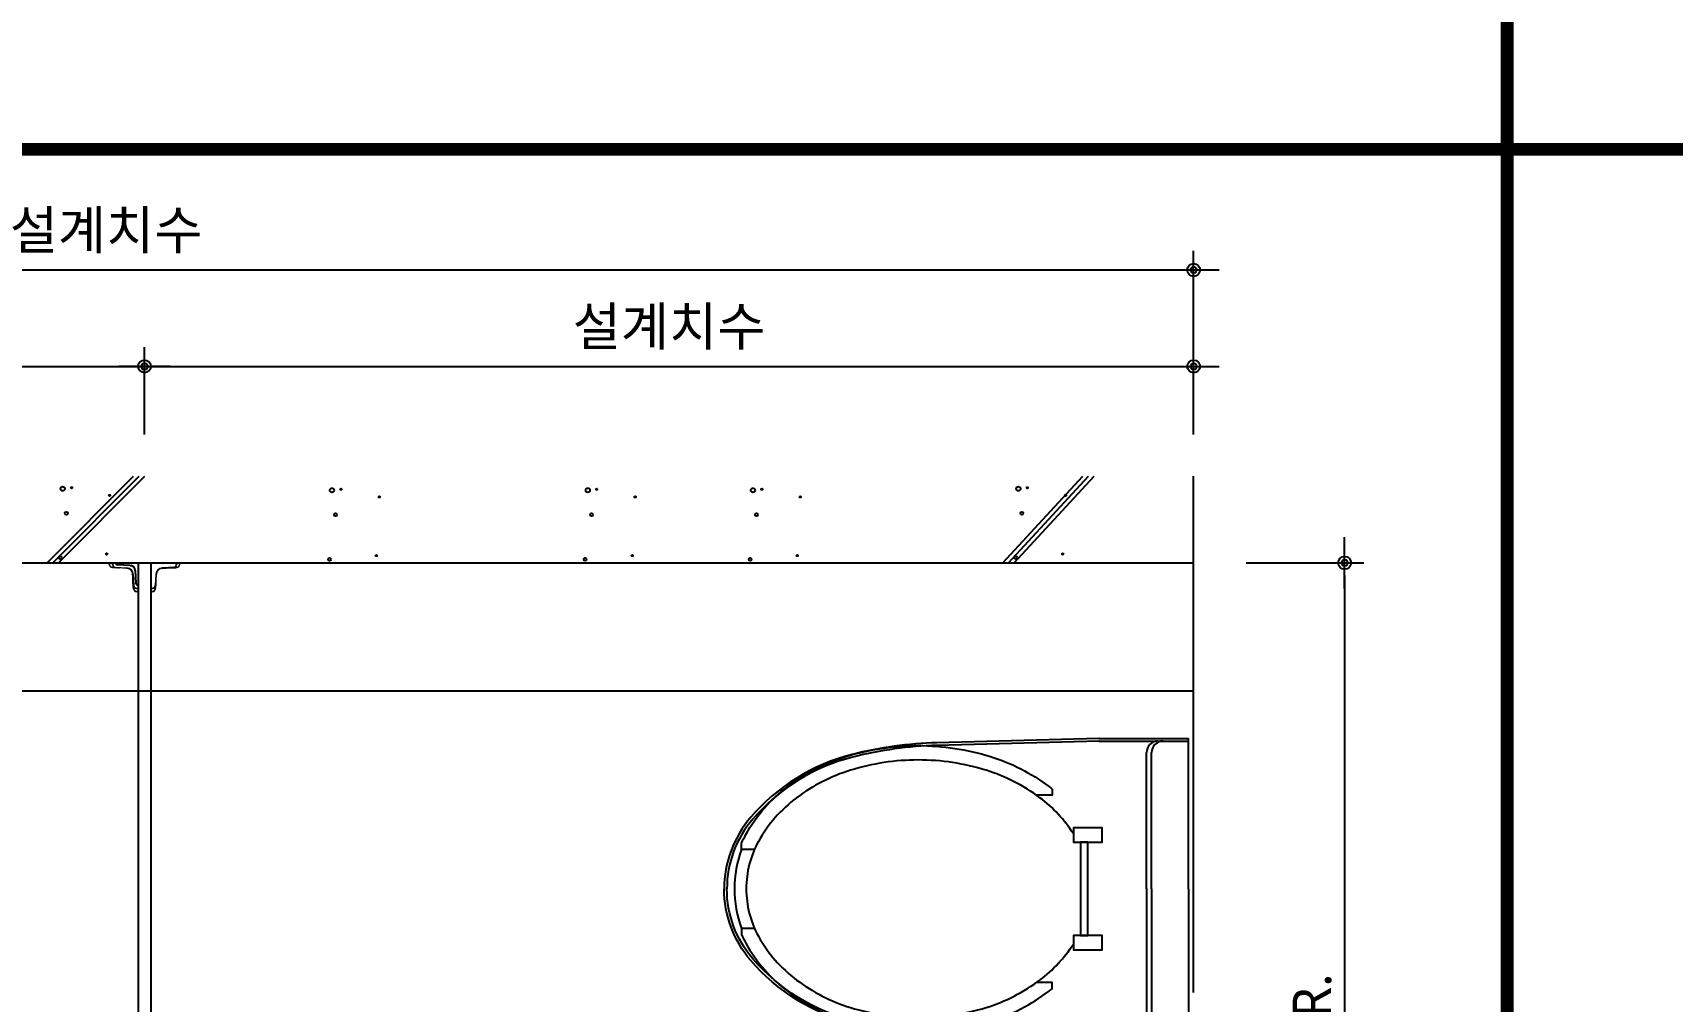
# Model space of a CAD drawing. Extents: x -256 to 8104, y -176 to 5714.
# Drawn here: x 3413 to 4694, y 3359 to 4115 of the extents above; entities that cross this region are included whole.
import ezdxf

# ---------------------------------------------------------------- set-up
doc = ezdxf.new("R2010")
doc.units = 0
doc.header["$LTSCALE"] = 30
doc.layers.get('0').update_dxf_attribs({"linetype": 'CONTINUOUS'})
doc.layers.get('DEFPOINTS').update_dxf_attribs({"linetype": 'CONTINUOUS'})
for name, color, linetype in [('0_toilet', 6, 'CONTINUOUS'), ('DIM', 7, 'CONTINUOUS'), ('HAT', 8, 'CONTINUOUS'), ('경첩', 4, 'CONTINUOUS'), ('부자재', 4, 'CONTINUOUS'), ('해치', 8, 'CONTINUOUS')]:
    doc.layers.add(name, color=color, linetype=linetype)
doc.styles.add('돋움', font='malgun.ttf')
doc.dimstyles.new('10', dxfattribs={"dimscale": 10, "dimtxt": 3, "dimasz": 1, "dimexe": 1.5, "dimexo": 2, "dimgap": 1, "dimtad": 1, "dimdec": 0, "dimlunit": 6, "dimtxsty": '돋움', "dimblk": 'DIMDOT', "dimcen": -1, "dimdle": 1.5, "dimclrt": 3, "dimazin": 3, "dimtfac": 1, "dimtdec": 0, "dimtix": 1, "dimtmove": 2, "dimatfit": 3, "dimldrblk": 'DIMDOT', "dimarcsym": 0})

# ---------------------------------------------------------------- blocks, each defined once
blk = doc.blocks.new('DIMDOT')
at = {"linetype": 'Continuous'}
blk.add_line((-2, 0), (2, 0), dxfattribs=at)
for radius in [0.5, 0.25]:
    blk.add_circle((0, 0), radius, dxfattribs=at)
blk = doc.blocks.new('*D15')
at = {"layer": 'DEFPOINTS', "color": 0}
for p in [(4341.3, 3701.1), (4341.3, 2976.1), (4438.2, 2976.1)]:
    blk.add_point(p, dxfattribs=at)
at = {"layer": 'DIM', "color": 0, "lineweight": -2, "ltscale": 10}
for p, q in [((4361.3, 3701.1), (4453.2, 3701.1)), ((4438.2, 3691.1), (4438.2, 2986.1)), ((4361.3, 2976.1), (4453.2, 2976.1))]:
    blk.add_line(p, q, dxfattribs=at)
at = {"layer": 'DIM', "color": 0, "lineweight": -2, "xscale": 10, "yscale": 10, "zscale": 10}
for p, rotation in [((4438.2, 3701.1), 90), ((4438.2, 2976.1), 270)]:
    blk.add_blockref('DIMDOT', p, dxfattribs=dict(at, rotation=rotation))
at = {"layer": 'DIM', "color": 3, "insert": (4412.9, 3338.6), "char_height": 30, "attachment_point": 5, "rotation": 90, "style": '돋움'}
blk.add_mtext('VAR.', dxfattribs=at)
blk = doc.blocks.new('A$C10E41893')
at = {"layer": '부자재'}
for p, q in [((6.5, 0), (6.5, 196)), ((123.3, 196), (6.5, 196)), ((123.3, 192.5), (6.5, 192.5)), ((54.8, 0), (54.8, 177.5)), ((61.4, 0), (61.4, 177.5)), ((6.5, 0), (6.5, -196)), ((54.8, 0), (54.8, -177.5)), ((61.4, 0), (61.4, -177.5)), ((123.3, -192.5), (6.5, -192.5)), ((123.3, -196), (6.5, -196))]:
    blk.add_line(p, q, dxfattribs=at)
for points in [[(122.7, 196, -0.012538), (123.3, 196), (334.6, 190.3, -0.055395), (444.7, 175.1, -0.154276), (576.9, 93.3, -0.179504), (611.5, 0, -0.179504)], [(122.8, 192.5, -0.012538), (123.2, 192.5), (334.5, 186.8, -0.055395), (443.8, 171.7, -0.154276), (574.3, 91, -0.179504), (608, 0, -0.179504)], [(572, 51.4), (588.8, 51.4), (588.8, 59.6, 0.021185), (583.3, 70.7, 0.106084), (528.4, 133.7, 0.085733), (452.6, 172.4, 0.075373), (358.7, 186.6, 0.075373), (264.8, 172.4, 0.085733), (189, 133.7, 0.007337), (184.4, 130.1), (184.4, 122), (204.7, 122)], [(156.7, -72, 0.089162), (200.2, -118.7, 0.085733), (270.3, -154.5, 0.075373), (358.7, -167.9, 0.075373), (447.1, -154.5, 0.085733), (517.2, -118.7, 0.106084), (567, -61.6, 0.126931), (582.8, 0, 0.126931), (567, 61.6, 0.106084), (517.2, 118.7, 0.085733), (447.1, 154.5, 0.075373), (358.7, 167.9, 0.075373), (270.3, 154.5, 0.085733), (200.2, 118.7, 0.089162), (156.7, 72)], [(588.8, -51.4, 0.090214), (598.2, 0, 0.090214), (588.8, 51.4, 0.106084)], [(122.7, -196, 0.012538), (123.3, -196), (334.6, -190.3, 0.055395), (444.7, -175.1, 0.154276), (576.9, -93.3, 0.179504), (611.5, 0, 0.179504)], [(122.8, -192.5, 0.012538), (123.2, -192.5), (334.5, -186.8, 0.055395), (443.8, -171.7, 0.154276), (574.3, -91, 0.179504), (608, 0, 0.179504)], [(572, -51.4), (588.8, -51.4), (588.8, -59.6, -0.021185), (583.3, -70.7, -0.106084), (528.4, -133.7, -0.085733), (452.6, -172.4, -0.075373), (358.7, -186.6, -0.075373), (264.8, -172.4, -0.085733), (189, -133.7, -0.007337), (184.4, -130.1), (184.4, -122), (204.7, -122)]]:
    blk.add_lwpolyline(points, format="xyb", dxfattribs=at)
blk.add_lwpolyline([(138, -60.8), (119.3, -60.8), (119.3, -79.5), (156.7, -79.5), (156.7, -60.8), (138, -60.8), (147.3, -60.8), (147.3, 60.8), (138, 60.8), (156.7, 60.8), (156.7, 79.5), (119.3, 79.5), (119.3, 60.8), (138, 60.8), (138, -60.8), (119.3, -60.8)], dxfattribs=at)
for centre, start, end in [((39.8, 177.5), 0, 90), ((46.4, 177.5), 0, 90), ((39.8, -177.5), 270, 0), ((46.4, -177.5), 270, 0)]:
    blk.add_arc(centre, 15, start, end, dxfattribs=at)
blk = doc.blocks.new('*D30')
at = {"layer": 'DEFPOINTS', "color": 0}
for p in [(3500.2, 3854.6), (3035.2, 3781.5), (3500.2, 3781.5)]:
    blk.add_point(p, dxfattribs=at)
at = {"layer": 'DIM', "color": 0, "lineweight": -2}
for p, q in [((3035.2, 3801.5), (3035.2, 3869.6)), ((3500.2, 3801.5), (3500.2, 3869.6)), ((3045.2, 3854.6), (3490.2, 3854.6))]:
    blk.add_line(p, q, dxfattribs=at)
at = {"layer": 'DIM', "color": 0, "lineweight": -2, "xscale": 10, "yscale": 10, "zscale": 10, "rotation": 180}
blk.add_blockref('DIMDOT', (3035.2, 3854.6), dxfattribs=at)
at = {"layer": 'DIM', "color": 0, "lineweight": -2, "xscale": 10, "yscale": 10, "zscale": 10}
blk.add_blockref('DIMDOT', (3500.2, 3854.6), dxfattribs=at)
at = {"layer": 'DIM', "color": 3, "insert": (3267.7, 3884.3), "char_height": 30, "attachment_point": 5, "style": '돋움'}
blk.add_mtext('설계치수', dxfattribs=at)
blk = doc.blocks.new('*D31')
at = {"layer": 'DEFPOINTS', "color": 0}
for p in [(4320.2, 3854.6), (3500.2, 3781.5), (4320.2, 3781.5)]:
    blk.add_point(p, dxfattribs=at)
at = {"layer": 'DIM', "color": 0, "lineweight": -2}
for p, q in [((3500.2, 3801.5), (3500.2, 3869.6)), ((4320.2, 3801.5), (4320.2, 3869.6)), ((3510.2, 3854.6), (4310.2, 3854.6))]:
    blk.add_line(p, q, dxfattribs=at)
at = {"layer": 'DIM', "color": 0, "lineweight": -2, "xscale": 10, "yscale": 10, "zscale": 10, "rotation": 180}
blk.add_blockref('DIMDOT', (3500.2, 3854.6), dxfattribs=at)
at = {"layer": 'DIM', "color": 0, "lineweight": -2, "xscale": 10, "yscale": 10, "zscale": 10}
blk.add_blockref('DIMDOT', (4320.2, 3854.6), dxfattribs=at)
at = {"layer": 'DIM', "color": 3, "insert": (3910.2, 3884.3), "char_height": 30, "attachment_point": 5, "style": '돋움'}
blk.add_mtext('설계치수', dxfattribs=at)
blk = doc.blocks.new('*D32')
at = {"layer": 'DEFPOINTS', "color": 0}
for p in [(4320.2, 3930), (2620.2, 3781.5), (4320.2, 3781.5)]:
    blk.add_point(p, dxfattribs=at)
at = {"layer": 'DIM', "color": 0, "lineweight": -2}
for p, q in [((2620.2, 3801.5), (2620.2, 3945)), ((4320.2, 3801.5), (4320.2, 3945)), ((2630.2, 3930), (4310.2, 3930))]:
    blk.add_line(p, q, dxfattribs=at)
at = {"layer": 'DIM', "color": 0, "lineweight": -2, "xscale": 10, "yscale": 10, "zscale": 10, "rotation": 180}
blk.add_blockref('DIMDOT', (2620.2, 3930), dxfattribs=at)
at = {"layer": 'DIM', "color": 0, "lineweight": -2, "xscale": 10, "yscale": 10, "zscale": 10}
blk.add_blockref('DIMDOT', (4320.2, 3930), dxfattribs=at)
at = {"layer": 'DIM', "color": 3, "insert": (3470.2, 3959.6), "char_height": 30, "attachment_point": 5, "style": '돋움'}
blk.add_mtext('설계치수', dxfattribs=at)
blk = doc.blocks.new('SLIDE_01')
for p, q in [((4320.2, 3365.2), (4320.2, 3768.8)), ((2620.2, 3701.1), (4320.2, 3701.1)), ((2620.2, 3601.1), (4320.2, 3601.1))]:
    blk.add_line(p, q)
at = {"color": 4}
for p, q in [((3488.9, 3699), (3479.2, 3699.6)), ((3488.9, 3699), (3489.6, 3699)), ((3493, 3695.1), (3493.5, 3685.1))]:
    blk.add_line(p, q, dxfattribs=at)
at = {"color": 8, "const_width": 10}
for points in [[(4565.2, 2769.2), (4565.2, 5538.4)], [(2484.2, 4024.2), (5832, 4024.2)]]:
    blk.add_lwpolyline(points, dxfattribs=at)
at = {"color": 4}
for centre, radius, start, end in [((3479.3, 3701.2), 1.61, 184.0227, 266.85), ((3489.3, 3695.3), 3.66, 356.6481, 86.2207), ((3495.1, 3685.3), 1.65, 186.1664, 269.5984)]:
    blk.add_arc(centre, radius, start, end, dxfattribs=at)
at = {"layer": '0_toilet'}
for p, q in [((3495.2, 3701.1), (3495.2, 2976.1)), ((3505.3, 2976), (3505.3, 3701))]:
    blk.add_line(p, q, dxfattribs=at)
at = {"layer": '경첩', "color": 4, "linetype": 'Continuous', "lineweight": 15}
for p, q in [((3472.7, 3699.9), (3472.7, 3701.1)), ((3472.7, 3701.1), (3472.9, 3701.1)), ((3472.9, 3699.9), (3472.7, 3699.9)), ((3472.9, 3701.1), (3472.9, 3699.9)), ((3472.9, 3701.1), (3475.1, 3701.1)), ((3474.9, 3697.8), (3476.4, 3697.7)), ((3477.4, 3697.4), (3474.9, 3697.6)), ((3475.1, 3701.1), (3475.1, 3699.8)), ((3475.1, 3699.8), (3475.2, 3699.8)), ((3475.2, 3699.8), (3475.2, 3701.1)), ((3475.2, 3701.1), (3475.4, 3701.1)), ((3475.2, 3699.8), (3475.4, 3699.8)), ((3475.4, 3701.1), (3475.4, 3699.8)), ((3493.7, 3701.1), (3475.4, 3701.1)), ((3475.4, 3697.4), (3475.6, 3697.5)), ((3475.4, 3697.4), (3475.5, 3697.3)), ((3478.7, 3697.1), (3475.5, 3697.3)), ((3477.4, 3697.7), (3486.4, 3697.3)), ((3486.4, 3697), (3477.4, 3697.4)), ((3478.7, 3697.1), (3479, 3697.4)), ((3479.4, 3697.1), (3479.6, 3697.3)), ((3479.7, 3697.1), (3480, 3697.3)), ((3480.4, 3697.1), (3480.6, 3697.3)), ((3483.1, 3696.9), (3480.4, 3697.1)), ((3483.1, 3696.9), (3483.3, 3697.2)), ((3483.8, 3696.9), (3484, 3697.1)), ((3484.1, 3696.9), (3484.4, 3697.1)), ((3484.8, 3696.9), (3485, 3697.1)), ((3486.1, 3696.8), (3484.8, 3696.9)), ((3486.1, 3696.8), (3486.4, 3697)), ((3486.4, 3696.8), (3486.1, 3696.8)), ((3487.4, 3696.6), (3487.6, 3696.8)), ((3487.9, 3696.4), (3488.1, 3696.6)), ((3488.2, 3696.3), (3488.4, 3696.5)), ((3488.6, 3696.1), (3488.8, 3696.3)), ((3488.8, 3696), (3489, 3696.1)), ((3489.9, 3694.9), (3490.1, 3695.1)), ((3490.1, 3694.7), (3490.3, 3694.9)), ((3490.3, 3694.3), (3490.5, 3694.5)), ((3490.5, 3694), (3490.7, 3694.2)), ((3490.6, 3693.6), (3490.8, 3693.8)), ((3491, 3693.3), (3490.8, 3693.1)), ((3490.8, 3693.1), (3491, 3693.3)), ((3490.9, 3692.7), (3491.1, 3693)), ((3490.9, 3692.5), (3491.1, 3692.7)), ((3490.9, 3691.6), (3490.9, 3692.3)), ((3490.9, 3691.6), (3491.2, 3691.8)), ((3490.9, 3691.5), (3491.2, 3691.7)), ((3490.9, 3691.5), (3490.9, 3691.6)), ((3491, 3691.2), (3490.9, 3691.5)), ((3491, 3691.2), (3491.2, 3691.4)), ((3491, 3691.1), (3491.2, 3691.3)), ((3491, 3691.1), (3491, 3691.2)), ((3491, 3690.2), (3491, 3691.1)), ((3491, 3690.2), (3491.2, 3690.4)), ((3491.6, 3683.3), (3491.2, 3692.3)), ((3491.4, 3692.3), (3491.8, 3683.3)), ((3495.2, 3681.3), (3495.2, 3699.6)), ((3505.3, 3681.3), (3505.3, 3699.6)), ((3506.8, 3701.1), (3525, 3701.1)), ((3509.1, 3692.3), (3508.6, 3683.3)), ((3508.9, 3683.3), (3509.3, 3692.3)), ((3509.5, 3690.2), (3509.2, 3690.4)), ((3509.5, 3691.6), (3509.3, 3691.8)), ((3509.5, 3691.5), (3509.3, 3691.7)), ((3509.5, 3691.2), (3509.3, 3691.4)), ((3509.5, 3691.1), (3509.3, 3691.3)), ((3509.6, 3692.7), (3509.4, 3693)), ((3509.6, 3692.5), (3509.4, 3692.7)), ((3509.5, 3693.3), (3509.7, 3693.1)), ((3509.7, 3693.1), (3509.5, 3693.3)), ((3509.5, 3691.6), (3509.6, 3692.3)), ((3509.5, 3691.5), (3509.5, 3691.6)), ((3509.5, 3691.2), (3509.5, 3691.5)), ((3509.5, 3691.1), (3509.5, 3691.2)), ((3509.5, 3690.2), (3509.5, 3691.1)), ((3509.8, 3693.6), (3509.6, 3693.8)), ((3510, 3694), (3509.8, 3694.2)), ((3510.1, 3694.3), (3509.9, 3694.5)), ((3510.4, 3694.7), (3510.2, 3694.9)), ((3510.5, 3694.9), (3510.3, 3695.1)), ((3511.6, 3696), (3511.4, 3696.1)), ((3511.8, 3696.1), (3511.7, 3696.3)), ((3512.3, 3696.3), (3512.1, 3696.5)), ((3512.5, 3696.4), (3512.3, 3696.6)), ((3513.1, 3696.6), (3512.9, 3696.8)), ((3523, 3697.7), (3514.1, 3697.3)), ((3514.1, 3697), (3523, 3697.4)), ((3514.3, 3696.8), (3514.1, 3697)), ((3514.1, 3696.8), (3514.3, 3696.8)), ((3514.3, 3696.8), (3515.7, 3696.9)), ((3515.7, 3696.9), (3515.4, 3697.1)), ((3516.3, 3696.9), (3516.1, 3697.1)), ((3516.7, 3696.9), (3516.4, 3697.1)), ((3517.4, 3696.9), (3517.1, 3697.2)), ((3517.4, 3696.9), (3520.1, 3697.1)), ((3520.1, 3697.1), (3519.8, 3697.3)), ((3520.7, 3697.1), (3520.5, 3697.3)), ((3521.1, 3697.1), (3520.8, 3697.3)), ((3521.7, 3697.1), (3521.5, 3697.4)), ((3521.7, 3697.1), (3525, 3697.3)), ((3523, 3697.4), (3525.5, 3697.6)), ((3525.5, 3697.8), (3524.1, 3697.7)), ((3525, 3697.4), (3524.9, 3697.5)), ((3525, 3701.1), (3525, 3699.8)), ((3525.3, 3701.1), (3525, 3701.1)), ((3525.3, 3699.8), (3525, 3699.8)), ((3525, 3697.4), (3525, 3697.3)), ((3525.3, 3699.8), (3525.3, 3701.1)), ((3525.4, 3699.8), (3525.3, 3699.8)), ((3527.5, 3701.1), (3525.4, 3701.1)), ((3525.4, 3701.1), (3525.4, 3699.8)), ((3527.5, 3701.1), (3527.5, 3699.9)), ((3527.8, 3701.1), (3527.5, 3701.1)), ((3527.5, 3699.9), (3527.8, 3699.9)), ((3527.8, 3699.9), (3527.8, 3701.1)), ((3491, 3689.9), (3491.3, 3690.2)), ((3491, 3689.5), (3491, 3689.9)), ((3491, 3689.5), (3491.3, 3689.7)), ((3491, 3689.5), (3491.3, 3689.7)), ((3491.2, 3686.6), (3491, 3689.5)), ((3491.2, 3686.6), (3491.4, 3686.9)), ((3491.2, 3686.3), (3491.4, 3686.5)), ((3491.2, 3685.6), (3491.2, 3686.3)), ((3491.2, 3685.6), (3491.5, 3685.8)), ((3491.2, 3685.3), (3491.5, 3685.5)), ((3491.3, 3684.6), (3491.5, 3684.8)), ((3491.4, 3681.9), (3491.3, 3684.6)), ((3491.4, 3681.9), (3491.6, 3682.1)), ((3491.5, 3681.3), (3491.7, 3681.4)), ((3491.7, 3680.8), (3491.6, 3683.3)), ((3491.9, 3682.3), (3491.9, 3680.8)), ((3493.9, 3681.3), (3495.2, 3681.3)), ((3493.9, 3681.1), (3493.9, 3681.3)), ((3493.9, 3681.1), (3493.9, 3681)), ((3495.2, 3681.1), (3493.9, 3681.1)), ((3493.9, 3681), (3495.2, 3681)), ((3494, 3678.8), (3495.2, 3678.8)), ((3494, 3678.8), (3494, 3678.6)), ((3495.2, 3678.6), (3494, 3678.6)), ((3495.2, 3681.3), (3495.2, 3681.1)), ((3495.2, 3681), (3495.2, 3678.8)), ((3495.2, 3678.8), (3495.2, 3678.6)), ((3506.5, 3681.3), (3505.3, 3681.3)), ((3505.3, 3681.3), (3505.3, 3681.1)), ((3505.3, 3681.1), (3506.5, 3681.1)), ((3506.5, 3681), (3505.3, 3681)), ((3505.3, 3681), (3505.3, 3678.8)), ((3506.4, 3678.8), (3505.3, 3678.8)), ((3505.3, 3678.8), (3505.3, 3678.6)), ((3505.3, 3678.6), (3506.4, 3678.6)), ((3506.4, 3678.8), (3506.4, 3678.6)), ((3506.5, 3681.1), (3506.5, 3681.3)), ((3506.5, 3681.1), (3506.5, 3681)), ((3508.6, 3682.3), (3508.5, 3680.8)), ((3508.8, 3680.8), (3508.9, 3683.3)), ((3509.1, 3681.9), (3508.8, 3682.1)), ((3509, 3681.3), (3508.8, 3681.4)), ((3509.3, 3686.6), (3509, 3686.9)), ((3509.3, 3686.3), (3509, 3686.5)), ((3509.2, 3685.6), (3509, 3685.8)), ((3509.2, 3685.3), (3509, 3685.5)), ((3509.2, 3684.6), (3509, 3684.8)), ((3509.1, 3681.9), (3509.2, 3684.6)), ((3509.4, 3689.9), (3509.2, 3690.2)), ((3509.4, 3689.5), (3509.2, 3689.7)), ((3509.4, 3689.5), (3509.2, 3689.7)), ((3509.2, 3685.6), (3509.3, 3686.3)), ((3509.3, 3686.6), (3509.4, 3689.5)), ((3509.4, 3689.5), (3509.4, 3689.9))]:
    blk.add_line(p, q, dxfattribs=at)
at = {"layer": '경첩', "color": 4, "linetype": 'Continuous', "lineweight": 15, "flags": 128}
for points in [[(3474.9, 3697.8), (3474.9, 3697.8), (3474.9, 3697.7), (3474.9, 3697.7), (3474.9, 3697.6), (3474.9, 3697.6), (3474.9, 3697.6), (3474.9, 3697.6), (3474.9, 3697.6)], [(3477.4, 3697.4), (3477.4, 3697.5), (3477.4, 3697.5), (3477.4, 3697.5), (3477.4, 3697.5), (3477.4, 3697.6), (3477.4, 3697.6), (3477.4, 3697.6), (3477.4, 3697.7)], [(3479.4, 3697.1), (3479.4, 3697.1), (3479.3, 3697.1), (3479.3, 3697.1), (3479.2, 3697.1), (3479.1, 3697.1), (3479, 3697.1), (3478.8, 3697.1), (3478.7, 3697.1)], [(3480.4, 3697.1), (3480.3, 3697.1), (3480.2, 3697.1), (3480.1, 3697.1), (3480, 3697.1), (3479.9, 3697.1), (3479.8, 3697.1), (3479.8, 3697.1), (3479.7, 3697.1), (3479.7, 3697.1)], [(3483.8, 3696.9), (3483.8, 3696.9), (3483.7, 3696.9), (3483.7, 3696.9), (3483.6, 3696.9), (3483.5, 3696.9), (3483.4, 3696.9), (3483.2, 3696.9), (3483.1, 3696.9)], [(3484.8, 3696.9), (3484.7, 3696.9), (3484.5, 3696.9), (3484.4, 3696.9), (3484.3, 3696.9), (3484.2, 3696.9), (3484.2, 3696.9), (3484.1, 3696.9), (3484.1, 3696.9)], [(3486.4, 3697), (3486.4, 3697), (3486.4, 3697), (3486.4, 3697.1), (3486.4, 3697.1), (3486.4, 3697.1), (3486.4, 3697.2), (3486.4, 3697.2), (3486.4, 3697.3)], [(3490.8, 3693.1), (3490.8, 3693.1), (3490.8, 3693.1)], [(3490.9, 3692.5), (3490.9, 3692.7), (3490.9, 3692.7)], [(3491.2, 3692.3), (3491.2, 3692.3), (3491.2, 3692.3), (3491.2, 3692.3), (3491.2, 3692.3), (3491.3, 3692.3), (3491.3, 3692.3), (3491.4, 3692.3), (3491.4, 3692.3)], [(3509.3, 3692.3), (3509.3, 3692.3), (3509.3, 3692.3), (3509.3, 3692.3), (3509.2, 3692.3), (3509.2, 3692.3), (3509.2, 3692.3), (3509.1, 3692.3), (3509.1, 3692.3)], [(3509.6, 3692.5), (3509.6, 3692.7), (3509.6, 3692.7)], [(3509.7, 3693.1), (3509.7, 3693.1), (3509.7, 3693.1)], [(3514.1, 3697), (3514.1, 3697), (3514.1, 3697), (3514.1, 3697.1), (3514.1, 3697.1), (3514.1, 3697.1), (3514.1, 3697.2), (3514.1, 3697.2), (3514.1, 3697.3)], [(3515.7, 3696.9), (3515.8, 3696.9), (3515.9, 3696.9), (3516, 3696.9), (3516.1, 3696.9), (3516.2, 3696.9), (3516.3, 3696.9), (3516.3, 3696.9), (3516.3, 3696.9)], [(3516.7, 3696.9), (3516.7, 3696.9), (3516.7, 3696.9), (3516.8, 3696.9), (3516.9, 3696.9), (3517, 3696.9), (3517.1, 3696.9), (3517.2, 3696.9), (3517.4, 3696.9)], [(3520.1, 3697.1), (3520.2, 3697.1), (3520.3, 3697.1), (3520.4, 3697.1), (3520.5, 3697.1), (3520.6, 3697.1), (3520.6, 3697.1), (3520.7, 3697.1), (3520.7, 3697.1), (3520.7, 3697.1)], [(3521.1, 3697.1), (3521.1, 3697.1), (3521.1, 3697.1), (3521.2, 3697.1), (3521.3, 3697.1), (3521.4, 3697.1), (3521.5, 3697.1), (3521.6, 3697.1), (3521.7, 3697.1)], [(3523, 3697.4), (3523, 3697.5), (3523, 3697.5), (3523, 3697.5), (3523, 3697.5), (3523, 3697.6), (3523, 3697.6), (3523, 3697.6), (3523, 3697.7)], [(3525.5, 3697.8), (3525.5, 3697.8), (3525.5, 3697.7), (3525.5, 3697.7), (3525.5, 3697.6), (3525.5, 3697.6), (3525.5, 3697.6), (3525.5, 3697.6), (3525.5, 3697.6)], [(3491, 3689.9), (3491, 3690), (3491, 3690.1), (3491, 3690.2)], [(3491, 3689.5), (3491, 3689.5), (3491, 3689.5)], [(3491.3, 3684.6), (3491.3, 3684.7), (3491.3, 3684.8), (3491.2, 3685), (3491.2, 3685.1), (3491.2, 3685.1), (3491.2, 3685.2), (3491.2, 3685.2), (3491.2, 3685.3)], [(3491.4, 3681.4), (3491.4, 3681.5), (3491.4, 3681.6), (3491.4, 3681.7), (3491.4, 3681.9)], [(3491.4, 3681.4), (3491.4, 3681.4), (3491.5, 3681.3), (3491.5, 3681.3), (3491.5, 3681.3), (3491.5, 3681.3), (3491.5, 3681.3), (3491.5, 3681.3), (3491.5, 3681.3)], [(3491.6, 3683.3), (3491.6, 3683.3), (3491.6, 3683.3), (3491.6, 3683.3), (3491.7, 3683.3), (3491.7, 3683.3), (3491.7, 3683.3), (3491.8, 3683.3), (3491.8, 3683.3)], [(3491.9, 3680.8), (3491.9, 3680.8), (3491.8, 3680.8), (3491.8, 3680.8), (3491.8, 3680.8), (3491.7, 3680.8), (3491.7, 3680.8), (3491.7, 3680.8), (3491.7, 3680.8)], [(3508.5, 3680.8), (3508.6, 3680.8), (3508.6, 3680.8), (3508.7, 3680.8), (3508.7, 3680.8), (3508.7, 3680.8), (3508.7, 3680.8), (3508.8, 3680.8), (3508.8, 3680.8)], [(3508.9, 3683.3), (3508.9, 3683.3), (3508.9, 3683.3), (3508.8, 3683.3), (3508.8, 3683.3), (3508.8, 3683.3), (3508.7, 3683.3), (3508.7, 3683.3), (3508.6, 3683.3)], [(3509, 3681.4), (3509, 3681.5), (3509.1, 3681.6), (3509.1, 3681.7), (3509.1, 3681.9)], [(3509, 3681.4), (3509, 3681.4), (3509, 3681.3), (3509, 3681.3), (3509, 3681.3), (3509, 3681.3), (3509, 3681.3), (3509, 3681.3), (3509, 3681.3)], [(3509.2, 3684.6), (3509.2, 3684.7), (3509.2, 3684.8), (3509.2, 3685), (3509.2, 3685.1), (3509.2, 3685.1), (3509.2, 3685.2), (3509.2, 3685.2), (3509.2, 3685.3)], [(3509.4, 3689.9), (3509.4, 3690), (3509.5, 3690.1), (3509.5, 3690.2)], [(3509.4, 3689.5), (3509.4, 3689.5), (3509.4, 3689.5)]]:
    blk.add_lwpolyline(points, dxfattribs=at)
at = {"layer": '경첩', "color": 4, "linetype": 'Continuous', "lineweight": 15}
for centre, radius, start, end in [((3475, 3699.9), 2.35, 180, 267.3017), ((3475, 3699.9), 2.1, 180, 267.3017), ((3477.5, 3699.8), 2.35, 180, 267.3017), ((3477.5, 3699.8), 2.1, 180, 267.3017), ((3486.2, 3692), 5.25, 2.6983, 87.3017), ((3486.2, 3692), 5, 2.6983, 87.3017), ((3486.2, 3692), 4.75, 75, 87.3017), ((3486.2, 3692), 4.75, 68.2494, 75.0002), ((3486.2, 3692), 4.75, 58.7002, 65.0052), ((3486.2, 3692), 4.75, 55.6142, 58.7009), ((3486.2, 3692), 4.75, 37.4392, 55.6151), ((3486.2, 3692), 4.75, 34.3855, 37.4388), ((3486.2, 3692), 4.75, 28.1736, 34.3849), ((3486.2, 3692), 4.75, 19.766, 24.9948), ((3486.2, 3692), 4.75, 13.2431, 19.766), ((3486.2, 3692), 4.75, 8.6056, 13.1623), ((3486.2, 3692), 4.75, 2.6983, 5.9088), ((3493.7, 3699.6), 1.5, 0, 90), ((3506.8, 3699.6), 1.5, 90, 180), ((3514.3, 3692), 5.25, 92.6983, 177.3017), ((3514.3, 3692), 5, 92.6983, 177.3017), ((3514.3, 3692), 4.75, 166.8377, 171.3944), ((3514.3, 3692), 4.75, 174.0912, 177.3017), ((3514.3, 3692), 4.75, 160.234, 166.7569), ((3514.3, 3692), 4.75, 155.0052, 160.234), ((3514.3, 3692), 4.75, 145.6151, 151.8264), ((3514.3, 3692), 4.75, 142.5612, 145.6145), ((3514.3, 3692), 4.75, 124.3849, 142.5608), ((3514.3, 3692), 4.75, 121.2991, 124.3858), ((3514.3, 3692), 4.75, 114.9948, 121.2998), ((3514.3, 3692), 4.75, 104.9998, 111.7506), ((3514.3, 3692), 4.75, 92.6983, 105), ((3522.9, 3699.8), 2.1, 272.6983, 0), ((3522.9, 3699.8), 2.35, 272.6983, 0), ((3525.4, 3699.9), 2.1, 272.6983, 0), ((3525.4, 3699.9), 2.35, 272.6983, 0), ((3493.9, 3683.4), 2.35, 182.6983, 270), ((3494, 3680.9), 2.35, 182.6983, 270), ((3493.9, 3683.4), 2.1, 182.6983, 270), ((3494, 3680.9), 2.1, 182.6983, 270), ((3506.4, 3680.9), 2.1, 270, 357.3017), ((3506.4, 3680.9), 2.35, 270, 357.3017), ((3506.5, 3683.4), 2.1, 270, 357.3017), ((3506.5, 3683.4), 2.35, 270, 357.3017)]:
    blk.add_arc(centre, radius, start, end, dxfattribs=at)
at = {"layer": '해치'}
for p, q in [((3424.2, 3701.1), (3491.5, 3768.8)), ((3433, 3701.1), (3500.4, 3768.8)), ((4171, 3701.1), (4233.7, 3768.8)), ((4179.9, 3701.1), (4242.5, 3768.8))]:
    blk.add_line(p, q, dxfattribs=at)
at = {"layer": '해치', "color": 2}
for p, q in [((3428.6, 3701.1), (3496, 3768.8)), ((4175.4, 3701.1), (4238.1, 3768.8))]:
    blk.add_line(p, q, dxfattribs=at)
at = {"layer": '해치'}
for centre, radius in [((3436.3, 3759), 1.68), ((3443.3, 3759.8), 0.56), ((3472.9, 3753.8), 0.56), ((3646.7, 3757.8), 1.68), ((3653.7, 3758.6), 0.56), ((3846.7, 3757.8), 1.68), ((3853.7, 3758.6), 0.56), ((3975.7, 3757.8), 1.68), ((3982.7, 3758.6), 0.56), ((4183.2, 3759), 1.68), ((4190.1, 3759.8), 0.56), ((4220.1, 3753.8), 0.56), ((3683.7, 3752.6), 0.56), ((3883.7, 3752.6), 0.56), ((4012.7, 3752.6), 0.56), ((3439.1, 3739.8), 1.12), ((3649.5, 3738.7), 1.12), ((3849.5, 3738.7), 1.12), ((3978.5, 3738.7), 1.12), ((4185.9, 3739.8), 1.12), ((3434.3, 3705.2), 1.12), ((3470.6, 3708), 0.559), ((3644.7, 3703.8), 1.12), ((3681.4, 3706.8), 0.559), ((3844.7, 3703.8), 1.12), ((3881.4, 3706.8), 0.559), ((3973.7, 3703.8), 1.12), ((4010.4, 3706.8), 0.559), ((4181.1, 3705.2), 1.12), ((4217.9, 3708), 0.559)]:
    blk.add_circle(centre, radius, dxfattribs=at)
at = {"layer": 'HAT', "xscale": 0.6000000000003638, "yscale": 0.6000000000003638, "zscale": 0.6000000000003638, "rotation": 180}
blk.add_blockref('A$C10E41893', (4320.2, 3446.3), dxfattribs=at)
at = {"layer": 'DIM'}
for base, p1, p2, picture, middle in [((4320.2, 3930), (2620.2, 3781.5), (4320.2, 3781.5), '*D32', (3470.2, 3959.6)), ((3500.2, 3854.6), (3035.2, 3781.5), (3500.2, 3781.5), '*D30', (3267.7, 3884.3)), ((4320.2, 3854.6), (3500.2, 3781.5), (4320.2, 3781.5), '*D31', (3910.2, 3884.3))]:
    dim = blk.add_linear_dim(base=base, p1=p1, p2=p2, text='설계치수', dimstyle='10', dxfattribs=at)
    dim.commit()
    dim.dimension.update_dxf_attribs({"geometry": picture, "text_midpoint": middle})
at = {"layer": 'DIM', "ltscale": 10}
dim = blk.add_linear_dim(base=(4438.2, 2976.1), p1=(4341.3, 3701.1), p2=(4341.3, 2976.1), angle=90, text='VAR.', dimstyle='10', override={"dimtxsty": '돋움'}, dxfattribs=at)
dim.commit()
dim.dimension.update_dxf_attribs({"geometry": '*D15', "text_midpoint": (4412.9, 3338.6)})

msp = doc.modelspace()

# ---------------------------------------------------------------- block references
msp.add_blockref('SLIDE_01', (0, 0))

doc.saveas('drawing.dxf')
